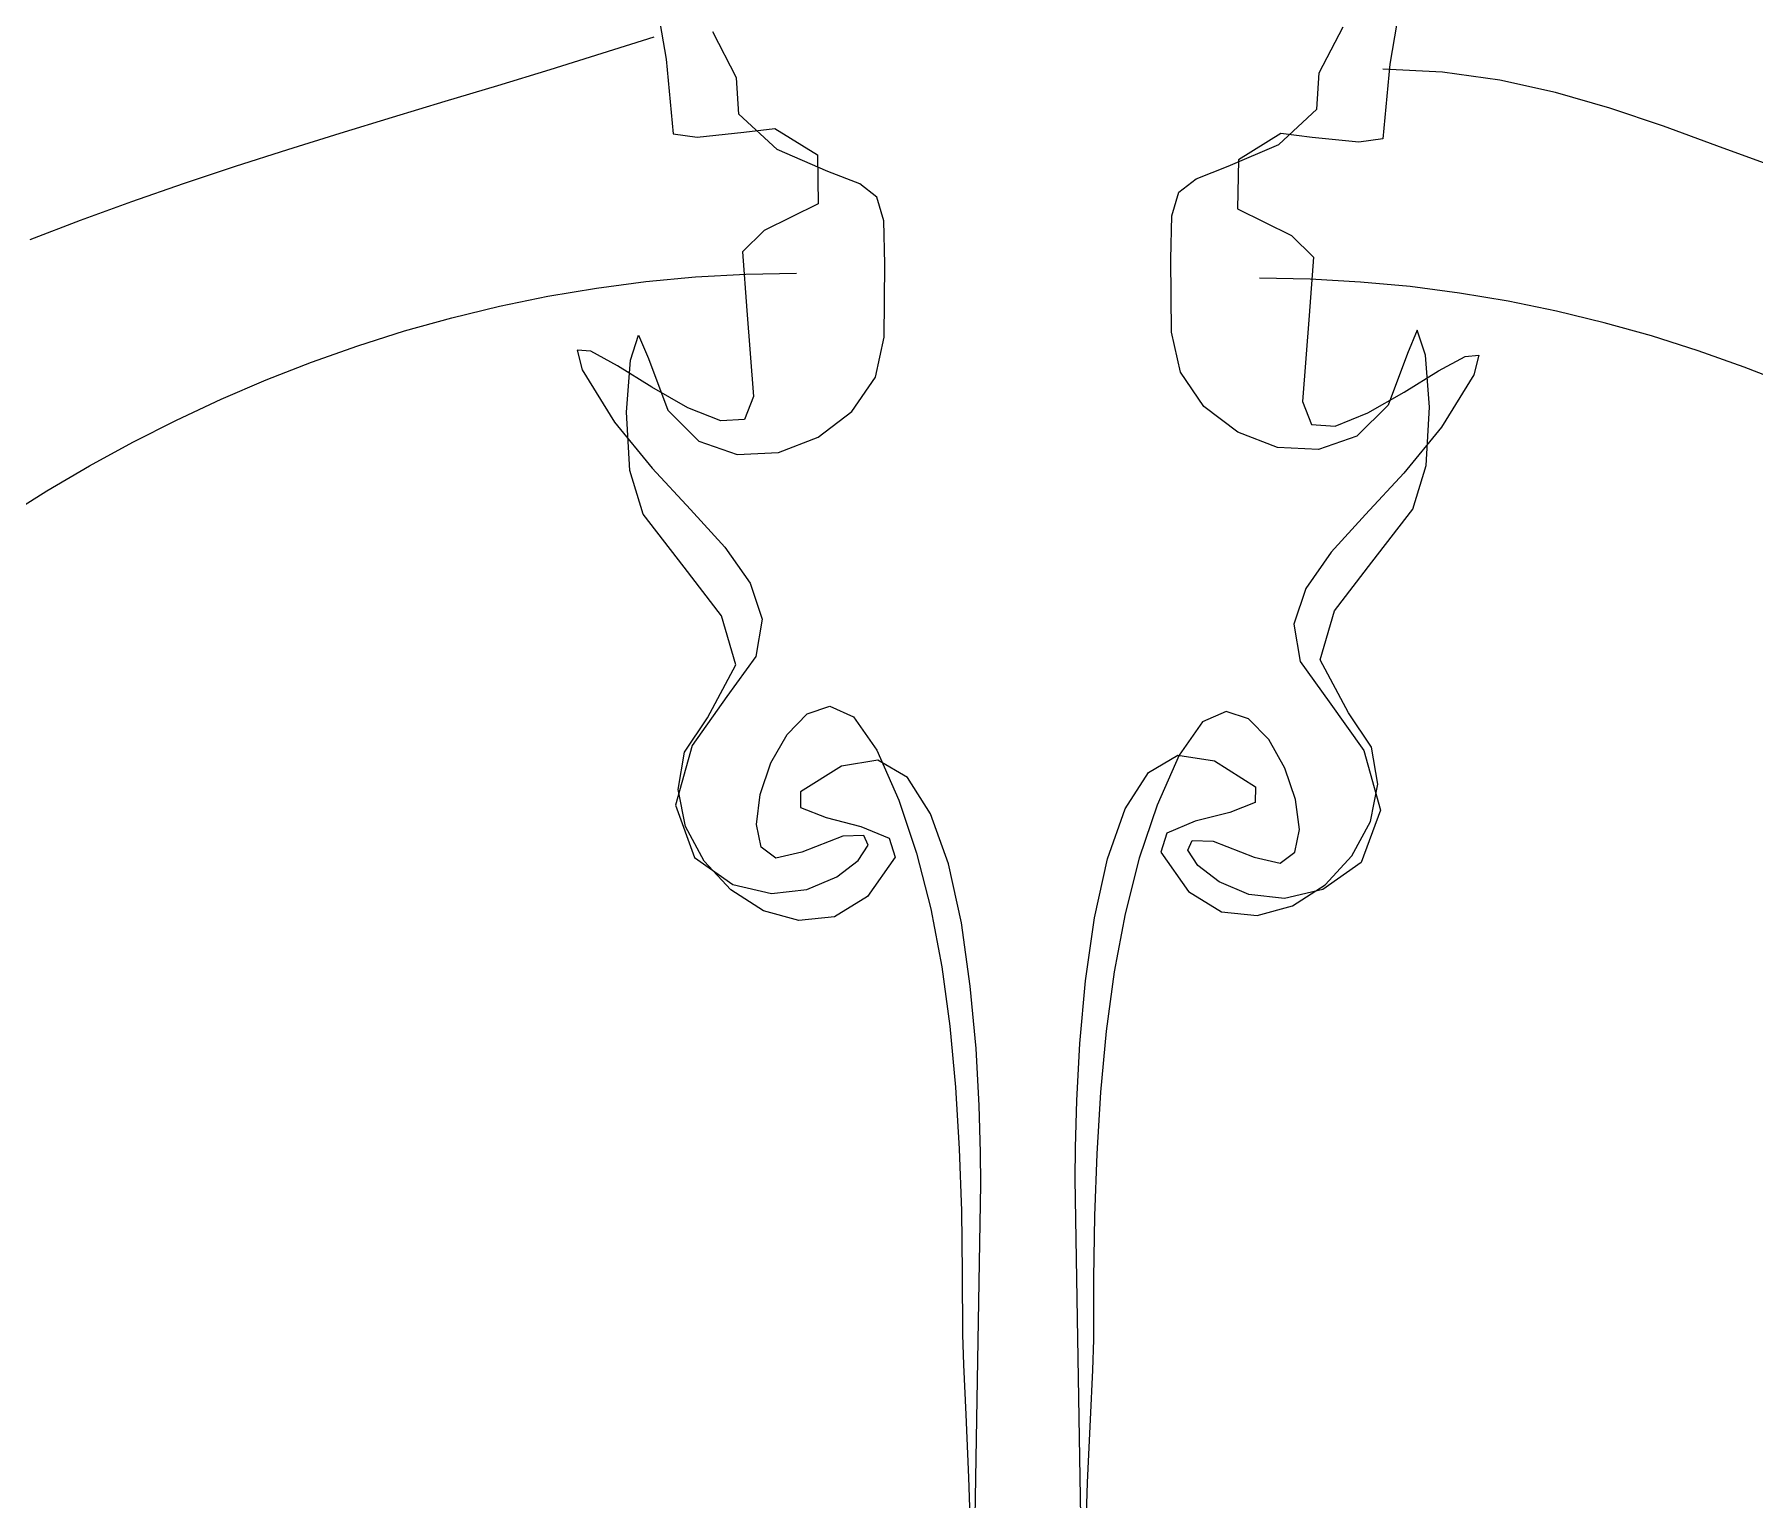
# Model space of a CAD drawing. Header units: centimetres. Extents: x -377343 to 693706, y 194584 to 813780.
# Drawn here: x 209234.35 to 209270.49, y 499017.46 to 499048.24 of the extents above; entities that cross this region are included whole.
import ezdxf

# ---------------------------------------------------------------- set-up
doc = ezdxf.new("R2010")
doc.units = ezdxf.units.CM
doc.layers.add('PIPA', color=11, linetype='Continuous')
doc.layers.add('TEXT', color=7, linetype='Continuous')

msp = doc.modelspace()

# ---------------------------------------------------------------- linework, layer by layer
at = {"layer": 'PIPA', "lineweight": 35, "extrusion": (0, 0.816497, 0.57735), "elevation": 193451.324}
msp.add_lwpolyline([(-421704.212, -325591.681), (-159560.265, -63447.734), (377343.333, -600351.331), (-158232.47, -1135927.133), (-693706.405, -600453.199), (-454216.825, -360963.619)], dxfattribs=at)
at = {"layer": 'TEXT', "color": 2, "linetype": 'Continuous', "lineweight": 13}
for p, q in [((209247.276, 499049.742), (209247.623, 499047.72)), ((209247.276, 499049.742), (209247.623, 499047.72)), ((209263.171, 499049.636), (209262.825, 499047.614)), ((209263.171, 499049.636), (209262.825, 499047.614)), ((209261.344, 499047.437), (209261.845, 499048.405)), ((209261.344, 499047.437), (209261.845, 499048.405)), ((209247.364, 499048.186), (209246.274, 499047.838)), ((209249.103, 499047.331), (209248.603, 499048.299)), ((209249.103, 499047.331), (209248.603, 499048.299)), ((209246.274, 499047.838), (209245.177, 499047.498)), ((209247.623, 499047.72), (209247.769, 499046.153)), ((209247.623, 499047.72), (209247.769, 499046.153)), ((209245.177, 499047.498), (209244.077, 499047.163)), ((209249.153, 499046.564), (209249.103, 499047.331)), ((209249.153, 499046.564), (209249.103, 499047.331)), ((209261.294, 499046.67), (209261.344, 499047.437)), ((209261.294, 499046.67), (209261.344, 499047.437)), ((209262.825, 499047.614), (209262.679, 499046.047)), ((209262.825, 499047.614), (209262.679, 499046.047)), ((209263.934, 499047.45), (209262.679, 499047.511)), ((209265.14, 499047.28), (209263.934, 499047.45)), ((209244.077, 499047.163), (209242.973, 499046.83)), ((209266.308, 499047.021), (209265.14, 499047.28)), ((209267.45, 499046.693), (209266.308, 499047.021)), ((209242.973, 499046.83), (209241.869, 499046.496)), ((209260.494, 499045.928), (209261.294, 499046.67)), ((209260.494, 499045.928), (209261.294, 499046.67)), ((209268.577, 499046.314), (209267.45, 499046.693)), ((209241.869, 499046.496), (209240.765, 499046.159)), ((209249.954, 499045.822), (209249.153, 499046.564)), ((209249.954, 499045.822), (209249.153, 499046.564)), ((209249.254, 499046.186), (209249.909, 499046.265)), ((209249.254, 499046.186), (209249.909, 499046.265)), ((209249.909, 499046.265), (209250.801, 499045.711)), ((209249.909, 499046.265), (209250.801, 499045.711)), ((209269.7, 499045.905), (209268.577, 499046.314)), ((209240.765, 499046.159), (209239.664, 499045.817)), ((209247.769, 499046.153), (209248.274, 499046.082)), ((209247.769, 499046.153), (209248.274, 499046.082)), ((209248.274, 499046.082), (209249.254, 499046.186)), ((209248.274, 499046.082), (209249.254, 499046.186)), ((209259.427, 499045.471), (209260.494, 499045.928)), ((209259.427, 499045.471), (209260.494, 499045.928)), ((209260.539, 499046.159), (209259.647, 499045.605)), ((209260.539, 499046.159), (209259.647, 499045.605)), ((209261.194, 499046.08), (209260.539, 499046.159)), ((209261.194, 499046.08), (209260.539, 499046.159)), ((209262.174, 499045.976), (209261.194, 499046.08)), ((209262.174, 499045.976), (209261.194, 499046.08)), ((209262.679, 499046.047), (209262.174, 499045.976)), ((209262.679, 499046.047), (209262.174, 499045.976)), ((209270.832, 499045.486), (209269.7, 499045.905)), ((209239.664, 499045.817), (209238.566, 499045.466)), ((209251.02, 499045.365), (209249.954, 499045.822)), ((209251.02, 499045.365), (209249.954, 499045.822)), ((209250.801, 499045.711), (209250.818, 499044.681)), ((209250.801, 499045.711), (209250.818, 499044.681)), ((209259.647, 499045.605), (209259.63, 499044.575)), ((209259.647, 499045.605), (209259.63, 499044.575)), ((209238.566, 499045.466), (209237.474, 499045.104)), ((209251.689, 499045.1), (209251.02, 499045.365)), ((209251.689, 499045.1), (209251.02, 499045.365)), ((209258.396, 499044.928), (209258.759, 499045.206)), ((209258.396, 499044.928), (209258.759, 499045.206)), ((209258.759, 499045.206), (209259.427, 499045.471)), ((209258.759, 499045.206), (209259.427, 499045.471)), ((209237.474, 499045.104), (209236.39, 499044.728)), ((209252.052, 499044.822), (209251.689, 499045.1)), ((209252.052, 499044.822), (209251.689, 499045.1)), ((209252.198, 499044.328), (209252.052, 499044.822)), ((209252.198, 499044.328), (209252.052, 499044.822)), ((209258.25, 499044.434), (209258.396, 499044.928)), ((209258.25, 499044.434), (209258.396, 499044.928)), ((209236.39, 499044.728), (209235.314, 499044.336)), ((209250.818, 499044.681), (209249.683, 499044.126)), ((209250.818, 499044.681), (209249.683, 499044.126)), ((209258.228, 499043.522), (209258.25, 499044.434)), ((209258.228, 499043.522), (209258.25, 499044.434)), ((209259.63, 499044.575), (209260.764, 499044.02)), ((209259.63, 499044.575), (209260.764, 499044.02)), ((209235.314, 499044.336), (209234.25, 499043.924)), ((209249.683, 499044.126), (209249.225, 499043.671)), ((209249.683, 499044.126), (209249.225, 499043.671)), ((209252.219, 499043.416), (209252.198, 499044.328)), ((209252.219, 499043.416), (209252.198, 499044.328)), ((209260.764, 499044.02), (209261.223, 499043.565)), ((209260.764, 499044.02), (209261.223, 499043.565)), ((209249.225, 499043.671), (209249.316, 499042.441)), ((209249.225, 499043.671), (209249.316, 499042.441)), ((209252.206, 499041.88), (209252.219, 499043.416)), ((209252.206, 499041.88), (209252.219, 499043.416)), ((209258.241, 499041.986), (209258.228, 499043.522)), ((209258.241, 499041.986), (209258.228, 499043.522)), ((209261.223, 499043.565), (209261.131, 499042.335)), ((209261.223, 499043.565), (209261.131, 499042.335)), ((209246.16, 499042.914), (209247.195, 499043.049)), ((209246.16, 499042.914), (209247.195, 499043.049)), ((209247.195, 499043.049), (209248.24, 499043.146)), ((209247.195, 499043.049), (209248.24, 499043.146)), ((209248.24, 499043.146), (209249.295, 499043.205)), ((209248.24, 499043.146), (209249.295, 499043.205)), ((209249.295, 499043.205), (209250.359, 499043.225)), ((209249.295, 499043.205), (209250.359, 499043.225)), ((209261.153, 499043.099), (209260.089, 499043.119)), ((209261.153, 499043.099), (209260.089, 499043.119)), ((209262.208, 499043.04), (209261.153, 499043.099)), ((209262.208, 499043.04), (209261.153, 499043.099)), ((209263.253, 499042.943), (209262.208, 499043.04)), ((209263.253, 499042.943), (209262.208, 499043.04)), ((209244.121, 499042.534), (209245.135, 499042.742)), ((209244.121, 499042.534), (209245.135, 499042.742)), ((209245.135, 499042.742), (209246.16, 499042.914)), ((209245.135, 499042.742), (209246.16, 499042.914)), ((209264.288, 499042.808), (209263.253, 499042.943)), ((209264.288, 499042.808), (209263.253, 499042.943)), ((209265.312, 499042.636), (209264.288, 499042.808)), ((209265.312, 499042.636), (209264.288, 499042.808)), ((209266.327, 499042.428), (209265.312, 499042.636)), ((209266.327, 499042.428), (209265.312, 499042.636)), ((209242.125, 499042.014), (209243.117, 499042.291)), ((209242.125, 499042.014), (209243.117, 499042.291)), ((209243.117, 499042.291), (209244.121, 499042.534)), ((209243.117, 499042.291), (209244.121, 499042.534)), ((209249.316, 499042.441), (209249.458, 499040.635)), ((209249.316, 499042.441), (209249.458, 499040.635)), ((209261.131, 499042.335), (209260.99, 499040.529)), ((209261.131, 499042.335), (209260.99, 499040.529)), ((209267.33, 499042.185), (209266.327, 499042.428)), ((209267.33, 499042.185), (209266.327, 499042.428)), ((209241.144, 499041.703), (209242.125, 499042.014)), ((209241.144, 499041.703), (209242.125, 499042.014)), ((209246.872, 499041.399), (209247.045, 499041.923)), ((209246.872, 499041.399), (209247.045, 499041.923)), ((209247.045, 499041.923), (209247.252, 499041.43)), ((209247.045, 499041.923), (209247.252, 499041.43)), ((209258.427, 499041.145), (209258.241, 499041.986)), ((209258.427, 499041.145), (209258.241, 499041.986)), ((209263.402, 499042.029), (209263.196, 499041.536)), ((209263.402, 499042.029), (209263.196, 499041.536)), ((209263.576, 499041.505), (209263.402, 499042.029)), ((209263.576, 499041.505), (209263.402, 499042.029)), ((209268.323, 499041.908), (209267.33, 499042.185)), ((209268.323, 499041.908), (209267.33, 499042.185)), ((209269.304, 499041.597), (209268.323, 499041.908)), ((209269.304, 499041.597), (209268.323, 499041.908)), ((209240.174, 499041.359), (209241.144, 499041.703)), ((209240.174, 499041.359), (209241.144, 499041.703)), ((209246.038, 499041.585), (209245.751, 499041.608)), ((209245.751, 499041.608), (209245.855, 499041.198)), ((209246.038, 499041.585), (209245.751, 499041.608)), ((209245.751, 499041.608), (209245.855, 499041.198)), ((209246.599, 499041.277), (209246.038, 499041.585)), ((209246.599, 499041.277), (209246.038, 499041.585)), ((209252.021, 499041.039), (209252.206, 499041.88)), ((209252.021, 499041.039), (209252.206, 499041.88)), ((209263.196, 499041.536), (209262.789, 499040.456)), ((209263.196, 499041.536), (209262.789, 499040.456)), ((209270.274, 499041.253), (209269.304, 499041.597)), ((209270.274, 499041.253), (209269.304, 499041.597)), ((209239.216, 499040.984), (209240.174, 499041.359)), ((209239.216, 499040.984), (209240.174, 499041.359)), ((209245.855, 499041.198), (209246.535, 499040.095)), ((209245.855, 499041.198), (209246.535, 499040.095)), ((209247.319, 499040.832), (209246.599, 499041.277)), ((209247.319, 499040.832), (209246.599, 499041.277)), ((209246.79, 499040.303), (209246.872, 499041.399)), ((209246.79, 499040.303), (209246.872, 499041.399)), ((209247.252, 499041.43), (209247.659, 499040.35)), ((209247.252, 499041.43), (209247.659, 499040.35)), ((209263.658, 499040.409), (209263.576, 499041.505)), ((209263.658, 499040.409), (209263.576, 499041.505)), ((209263.849, 499041.171), (209264.41, 499041.479)), ((209263.849, 499041.171), (209264.41, 499041.479)), ((209264.41, 499041.479), (209264.697, 499041.502)), ((209264.41, 499041.479), (209264.697, 499041.502)), ((209264.697, 499041.502), (209264.593, 499041.092)), ((209264.697, 499041.502), (209264.593, 499041.092)), ((209271.231, 499040.878), (209270.274, 499041.253)), ((209271.231, 499040.878), (209270.274, 499041.253)), ((209238.271, 499040.577), (209239.216, 499040.984)), ((209238.271, 499040.577), (209239.216, 499040.984)), ((209248.08, 499040.398), (209247.319, 499040.832)), ((209248.08, 499040.398), (209247.319, 499040.832)), ((209251.527, 499040.321), (209252.021, 499041.039)), ((209251.527, 499040.321), (209252.021, 499041.039)), ((209258.921, 499040.427), (209258.427, 499041.145)), ((209258.921, 499040.427), (209258.427, 499041.145)), ((209263.129, 499040.726), (209263.849, 499041.171)), ((209263.129, 499040.726), (209263.849, 499041.171)), ((209264.593, 499041.092), (209263.913, 499039.989)), ((209264.593, 499041.092), (209263.913, 499039.989)), ((209237.337, 499040.14), (209238.271, 499040.577)), ((209237.337, 499040.14), (209238.271, 499040.577)), ((209249.458, 499040.635), (209249.266, 499040.151)), ((209249.458, 499040.635), (209249.266, 499040.151)), ((209260.99, 499040.529), (209261.181, 499040.045)), ((209260.99, 499040.529), (209261.181, 499040.045)), ((209262.789, 499040.456), (209262.137, 499039.801)), ((209262.789, 499040.456), (209262.137, 499039.801)), ((209262.367, 499040.291), (209263.129, 499040.726)), ((209262.367, 499040.291), (209263.129, 499040.726)), ((209236.417, 499039.673), (209237.337, 499040.14)), ((209236.417, 499039.673), (209237.337, 499040.14)), ((209246.535, 499040.095), (209247.327, 499039.127)), ((209246.535, 499040.095), (209247.327, 499039.127)), ((209246.859, 499039.077), (209246.79, 499040.303)), ((209246.859, 499039.077), (209246.79, 499040.303)), ((209247.659, 499040.35), (209248.311, 499039.695)), ((209247.659, 499040.35), (209248.311, 499039.695)), ((209248.768, 499040.121), (209248.08, 499040.398)), ((209248.768, 499040.121), (209248.08, 499040.398)), ((209249.266, 499040.151), (209248.768, 499040.121)), ((209249.266, 499040.151), (209248.768, 499040.121)), ((209250.817, 499039.778), (209251.527, 499040.321)), ((209250.817, 499039.778), (209251.527, 499040.321)), ((209259.631, 499039.884), (209258.921, 499040.427)), ((209259.631, 499039.884), (209258.921, 499040.427)), ((209261.679, 499040.015), (209262.367, 499040.291)), ((209261.679, 499040.015), (209262.367, 499040.291)), ((209263.589, 499039.183), (209263.658, 499040.409)), ((209263.589, 499039.183), (209263.658, 499040.409)), ((209249.982, 499039.459), (209250.817, 499039.778)), ((209249.982, 499039.459), (209250.817, 499039.778)), ((209260.465, 499039.565), (209259.631, 499039.884)), ((209260.465, 499039.565), (209259.631, 499039.884)), ((209261.181, 499040.045), (209261.679, 499040.015)), ((209261.181, 499040.045), (209261.679, 499040.015)), ((209262.137, 499039.801), (209261.331, 499039.521)), ((209262.137, 499039.801), (209261.331, 499039.521)), ((209263.913, 499039.989), (209263.12, 499039.021)), ((209263.913, 499039.989), (209263.12, 499039.021)), ((209235.509, 499039.177), (209236.417, 499039.673)), ((209235.509, 499039.177), (209236.417, 499039.673)), ((209248.311, 499039.695), (209249.116, 499039.415)), ((209248.311, 499039.695), (209249.116, 499039.415)), ((209249.116, 499039.415), (209249.982, 499039.459)), ((209249.116, 499039.415), (209249.982, 499039.459)), ((209261.331, 499039.521), (209260.465, 499039.565)), ((209261.331, 499039.521), (209260.465, 499039.565)), ((209234.614, 499038.654), (209235.509, 499039.177)), ((209234.614, 499038.654), (209235.509, 499039.177)), ((209247.139, 499038.164), (209246.859, 499039.077)), ((209247.139, 499038.164), (209246.859, 499039.077)), ((209247.327, 499039.127), (209248.133, 499038.263)), ((209247.327, 499039.127), (209248.133, 499038.263)), ((209263.12, 499039.021), (209262.315, 499038.157)), ((209263.12, 499039.021), (209262.315, 499038.157)), ((209263.309, 499038.27), (209263.589, 499039.183)), ((209263.309, 499038.27), (209263.589, 499039.183)), ((209233.733, 499038.103), (209234.614, 499038.654)), ((209233.733, 499038.103), (209234.614, 499038.654)), ((209247.999, 499037.052), (209247.139, 499038.164)), ((209247.999, 499037.052), (209247.139, 499038.164)), ((209248.133, 499038.263), (209248.853, 499037.468)), ((209248.133, 499038.263), (209248.853, 499037.468)), ((209262.315, 499038.157), (209261.595, 499037.362)), ((209262.315, 499038.157), (209261.595, 499037.362)), ((209262.448, 499037.158), (209263.309, 499038.27)), ((209262.448, 499037.158), (209263.309, 499038.27)), ((209248.853, 499037.468), (209249.388, 499036.71)), ((209248.853, 499037.468), (209249.388, 499036.71)), ((209261.595, 499037.362), (209261.06, 499036.604)), ((209261.595, 499037.362), (209261.06, 499036.604)), ((209248.786, 499036.025), (209247.999, 499037.052)), ((209248.786, 499036.025), (209247.999, 499037.052)), ((209261.662, 499036.131), (209262.448, 499037.158)), ((209261.662, 499036.131), (209262.448, 499037.158)), ((209249.388, 499036.71), (209249.639, 499035.957)), ((209249.388, 499036.71), (209249.639, 499035.957)), ((209261.06, 499036.604), (209260.808, 499035.851)), ((209261.06, 499036.604), (209260.808, 499035.851)), ((209261.361, 499035.103), (209261.662, 499036.131)), ((209261.361, 499035.103), (209261.662, 499036.131)), ((209249.087, 499034.997), (209248.786, 499036.025)), ((209249.087, 499034.997), (209248.786, 499036.025)), ((209249.639, 499035.957), (209249.508, 499035.174)), ((209249.639, 499035.957), (209249.508, 499035.174)), ((209260.808, 499035.851), (209260.94, 499035.068)), ((209260.808, 499035.851), (209260.94, 499035.068)), ((209249.508, 499035.174), (209248.895, 499034.329)), ((209249.508, 499035.174), (209248.895, 499034.329)), ((209260.94, 499035.068), (209261.553, 499034.223)), ((209260.94, 499035.068), (209261.553, 499034.223)), ((209261.957, 499033.991), (209261.361, 499035.103)), ((209261.957, 499033.991), (209261.361, 499035.103)), ((209248.49, 499033.885), (209249.087, 499034.997)), ((209248.49, 499033.885), (209249.087, 499034.997)), ((209248.895, 499034.329), (209248.169, 499033.303)), ((209248.895, 499034.329), (209248.169, 499033.303)), ((209250.163, 499033.536), (209250.587, 499033.968)), ((209250.163, 499033.536), (209250.587, 499033.968)), ((209250.587, 499033.968), (209251.063, 499034.126)), ((209250.587, 499033.968), (209251.063, 499034.126)), ((209251.063, 499034.126), (209251.56, 499033.906)), ((209251.063, 499034.126), (209251.56, 499033.906)), ((209259.385, 499034.02), (209258.888, 499033.8)), ((209259.385, 499034.02), (209258.888, 499033.8)), ((209259.861, 499033.862), (209259.385, 499034.02)), ((209259.861, 499033.862), (209259.385, 499034.02)), ((209261.553, 499034.223), (209262.278, 499033.197)), ((209261.553, 499034.223), (209262.278, 499033.197)), ((209262.44, 499033.268), (209261.957, 499033.991)), ((209262.44, 499033.268), (209261.957, 499033.991)), ((209248.008, 499033.162), (209248.49, 499033.885)), ((209248.008, 499033.162), (209248.49, 499033.885)), ((209251.56, 499033.906), (209252.048, 499033.203)), ((209251.56, 499033.906), (209252.048, 499033.203)), ((209258.888, 499033.8), (209258.4, 499033.097)), ((209258.888, 499033.8), (209258.4, 499033.097)), ((209260.284, 499033.43), (209259.861, 499033.862)), ((209260.284, 499033.43), (209259.861, 499033.862)), ((209248.169, 499033.303), (209247.819, 499032.052)), ((209248.169, 499033.303), (209247.819, 499032.052)), ((209249.824, 499032.936), (209250.163, 499033.536)), ((209249.824, 499032.936), (209250.163, 499033.536)), ((209260.624, 499032.83), (209260.284, 499033.43)), ((209260.624, 499032.83), (209260.284, 499033.43)), ((209262.574, 499032.487), (209262.44, 499033.268)), ((209262.574, 499032.487), (209262.44, 499033.268)), ((209247.873, 499032.381), (209248.008, 499033.162)), ((209247.873, 499032.381), (209248.008, 499033.162)), ((209249.6, 499032.271), (209249.824, 499032.936)), ((209249.6, 499032.271), (209249.824, 499032.936)), ((209251.306, 499032.872), (209250.443, 499032.331)), ((209251.306, 499032.872), (209250.443, 499032.331)), ((209252.072, 499032.997), (209251.306, 499032.872)), ((209252.072, 499032.997), (209251.306, 499032.872)), ((209252.048, 499033.203), (209252.509, 499032.154)), ((209252.048, 499033.203), (209252.509, 499032.154)), ((209252.691, 499032.629), (209252.072, 499032.997)), ((209252.691, 499032.629), (209252.072, 499032.997)), ((209257.757, 499032.735), (209258.376, 499033.103)), ((209257.757, 499032.735), (209258.376, 499033.103)), ((209258.4, 499033.097), (209257.939, 499032.048)), ((209258.4, 499033.097), (209257.939, 499032.048)), ((209258.376, 499033.103), (209259.142, 499032.978)), ((209258.376, 499033.103), (209259.142, 499032.978)), ((209259.142, 499032.978), (209260.005, 499032.437)), ((209259.142, 499032.978), (209260.005, 499032.437)), ((209262.278, 499033.197), (209262.629, 499031.946)), ((209262.278, 499033.197), (209262.629, 499031.946)), ((209253.179, 499031.869), (209252.691, 499032.629)), ((209253.179, 499031.869), (209252.691, 499032.629)), ((209257.268, 499031.975), (209257.757, 499032.735)), ((209257.268, 499031.975), (209257.757, 499032.735)), ((209260.848, 499032.165), (209260.624, 499032.83)), ((209260.848, 499032.165), (209260.624, 499032.83)), ((209248.029, 499031.6), (209247.873, 499032.381)), ((209248.029, 499031.6), (209247.873, 499032.381)), ((209249.521, 499031.646), (209249.6, 499032.271)), ((209249.521, 499031.646), (209249.6, 499032.271)), ((209250.443, 499032.331), (209250.446, 499032)), ((209250.443, 499032.331), (209250.446, 499032)), ((209252.509, 499032.154), (209252.884, 499031.04)), ((209252.509, 499032.154), (209252.884, 499031.04)), ((209260.005, 499032.437), (209260.001, 499032.106)), ((209260.005, 499032.437), (209260.001, 499032.106)), ((209260.927, 499031.54), (209260.848, 499032.165)), ((209260.927, 499031.54), (209260.848, 499032.165)), ((209262.419, 499031.706), (209262.574, 499032.487)), ((209262.419, 499031.706), (209262.574, 499032.487)), ((209247.819, 499032.052), (209248.219, 499030.951)), ((209247.819, 499032.052), (209248.219, 499030.951)), ((209250.446, 499032), (209250.982, 499031.788)), ((209250.446, 499032), (209250.982, 499031.788)), ((209250.982, 499031.788), (209251.714, 499031.604)), ((209250.982, 499031.788), (209251.714, 499031.604)), ((209253.552, 499030.818), (209253.179, 499031.869)), ((209253.552, 499030.818), (209253.179, 499031.869)), ((209256.896, 499030.924), (209257.268, 499031.975)), ((209256.896, 499030.924), (209257.268, 499031.975)), ((209257.939, 499032.048), (209257.564, 499030.934)), ((209257.939, 499032.048), (209257.564, 499030.934)), ((209259.466, 499031.894), (209258.734, 499031.71)), ((209259.466, 499031.894), (209258.734, 499031.71)), ((209260.001, 499032.106), (209259.466, 499031.894)), ((209260.001, 499032.106), (209259.466, 499031.894)), ((209262.629, 499031.946), (209262.228, 499030.845)), ((209262.629, 499031.946), (209262.228, 499030.845)), ((209248.418, 499030.876), (209248.029, 499031.6)), ((209248.418, 499030.876), (209248.029, 499031.6)), ((209249.619, 499031.167), (209249.521, 499031.646)), ((209249.619, 499031.167), (209249.521, 499031.646)), ((209251.714, 499031.604), (209252.309, 499031.357)), ((209251.714, 499031.604), (209252.309, 499031.357)), ((209258.139, 499031.463), (209258.016, 499031.064)), ((209258.139, 499031.463), (209258.016, 499031.064)), ((209258.734, 499031.71), (209258.139, 499031.463)), ((209258.734, 499031.71), (209258.139, 499031.463)), ((209260.828, 499031.061), (209260.927, 499031.54)), ((209260.828, 499031.061), (209260.927, 499031.54)), ((209262.029, 499030.982), (209262.419, 499031.706)), ((209262.029, 499030.982), (209262.419, 499031.706)), ((209249.926, 499030.938), (209249.619, 499031.167)), ((209249.926, 499030.938), (209249.619, 499031.167)), ((209250.472, 499031.064), (209249.926, 499030.938)), ((209250.472, 499031.064), (209249.926, 499030.938)), ((209251.332, 499031.397), (209250.472, 499031.064)), ((209251.332, 499031.397), (209250.472, 499031.064)), ((209251.777, 499031.413), (209251.332, 499031.397)), ((209251.777, 499031.413), (209251.332, 499031.397)), ((209251.655, 499030.887), (209251.865, 499031.209)), ((209251.655, 499030.887), (209251.865, 499031.209)), ((209251.865, 499031.209), (209251.777, 499031.413)), ((209251.865, 499031.209), (209251.777, 499031.413)), ((209252.309, 499031.357), (209252.432, 499030.958)), ((209252.309, 499031.357), (209252.432, 499030.958)), ((209258.016, 499031.064), (209258.598, 499030.236)), ((209258.016, 499031.064), (209258.598, 499030.236)), ((209258.583, 499031.103), (209258.671, 499031.307)), ((209258.583, 499031.103), (209258.671, 499031.307)), ((209258.793, 499030.781), (209258.583, 499031.103)), ((209258.793, 499030.781), (209258.583, 499031.103)), ((209258.671, 499031.307), (209259.116, 499031.291)), ((209258.671, 499031.307), (209259.116, 499031.291)), ((209259.116, 499031.291), (209259.976, 499030.958)), ((209259.116, 499031.291), (209259.976, 499030.958)), ((209260.522, 499030.832), (209260.828, 499031.061)), ((209260.522, 499030.832), (209260.828, 499031.061)), ((209248.219, 499030.951), (209249.027, 499030.384)), ((209248.219, 499030.951), (209249.027, 499030.384)), ((209248.983, 499030.268), (209248.418, 499030.876)), ((209248.983, 499030.268), (209248.418, 499030.876)), ((209251.207, 499030.544), (209251.655, 499030.887)), ((209251.207, 499030.544), (209251.655, 499030.887)), ((209252.432, 499030.958), (209251.85, 499030.13)), ((209252.432, 499030.958), (209251.85, 499030.13)), ((209252.884, 499031.04), (209253.182, 499029.871)), ((209252.884, 499031.04), (209253.182, 499029.871)), ((209253.825, 499029.578), (209253.552, 499030.818)), ((209253.825, 499029.578), (209253.552, 499030.818)), ((209256.623, 499029.684), (209256.896, 499030.924)), ((209256.623, 499029.684), (209256.896, 499030.924)), ((209257.564, 499030.934), (209257.266, 499029.765)), ((209257.564, 499030.934), (209257.266, 499029.765)), ((209259.241, 499030.438), (209258.793, 499030.781)), ((209259.241, 499030.438), (209258.793, 499030.781)), ((209259.976, 499030.958), (209260.522, 499030.832)), ((209259.976, 499030.958), (209260.522, 499030.832)), ((209262.228, 499030.845), (209261.421, 499030.278)), ((209262.228, 499030.845), (209261.421, 499030.278)), ((209261.465, 499030.374), (209262.029, 499030.982)), ((209261.465, 499030.374), (209262.029, 499030.982)), ((209249.027, 499030.384), (209249.834, 499030.193)), ((209249.027, 499030.384), (209249.834, 499030.193)), ((209250.58, 499030.279), (209251.207, 499030.544)), ((209250.58, 499030.279), (209251.207, 499030.544)), ((209259.868, 499030.173), (209259.241, 499030.438)), ((209259.868, 499030.173), (209259.241, 499030.438)), ((209260.782, 499029.937), (209261.465, 499030.374)), ((209260.782, 499029.937), (209261.465, 499030.374)), ((209249.666, 499029.831), (209248.983, 499030.268)), ((209249.666, 499029.831), (209248.983, 499030.268)), ((209249.834, 499030.193), (209250.58, 499030.279)), ((209249.834, 499030.193), (209250.58, 499030.279)), ((209251.85, 499030.13), (209251.157, 499029.705)), ((209251.85, 499030.13), (209251.157, 499029.705)), ((209258.598, 499030.236), (209259.291, 499029.811)), ((209258.598, 499030.236), (209259.291, 499029.811)), ((209260.614, 499030.087), (209259.868, 499030.173)), ((209260.614, 499030.087), (209259.868, 499030.173)), ((209261.421, 499030.278), (209260.614, 499030.087)), ((209261.421, 499030.278), (209260.614, 499030.087)), ((209250.41, 499029.625), (209249.666, 499029.831)), ((209250.41, 499029.625), (209249.666, 499029.831)), ((209251.157, 499029.705), (209250.41, 499029.625)), ((209251.157, 499029.705), (209250.41, 499029.625)), ((209253.182, 499029.871), (209253.412, 499028.656)), ((209253.182, 499029.871), (209253.412, 499028.656)), ((209256.434, 499028.356), (209256.623, 499029.684)), ((209256.434, 499028.356), (209256.623, 499029.684)), ((209257.266, 499029.765), (209257.036, 499028.55)), ((209257.266, 499029.765), (209257.036, 499028.55)), ((209259.291, 499029.811), (209260.038, 499029.731)), ((209259.291, 499029.811), (209260.038, 499029.731)), ((209260.038, 499029.731), (209260.782, 499029.937)), ((209260.038, 499029.731), (209260.782, 499029.937)), ((209254.013, 499028.25), (209253.825, 499029.578)), ((209254.013, 499028.25), (209253.825, 499029.578)), ((209253.412, 499028.656), (209253.582, 499027.404)), ((209253.412, 499028.656), (209253.582, 499027.404)), ((209257.036, 499028.55), (209256.865, 499027.298)), ((209257.036, 499028.55), (209256.865, 499027.298)), ((209254.133, 499026.936), (209254.013, 499028.25)), ((209254.133, 499026.936), (209254.013, 499028.25)), ((209256.315, 499027.042), (209256.434, 499028.356)), ((209256.315, 499027.042), (209256.434, 499028.356)), ((209253.582, 499027.404), (209253.702, 499026.125)), ((209253.582, 499027.404), (209253.702, 499026.125)), ((209256.865, 499027.298), (209256.746, 499026.019)), ((209256.865, 499027.298), (209256.746, 499026.019)), ((209254.199, 499025.737), (209254.133, 499026.936)), ((209254.199, 499025.737), (209254.133, 499026.936)), ((209256.249, 499025.843), (209256.315, 499027.042)), ((209256.249, 499025.843), (209256.315, 499027.042)), ((209253.702, 499026.125), (209253.78, 499024.829)), ((209253.702, 499026.125), (209253.78, 499024.829)), ((209256.746, 499026.019), (209256.668, 499024.723)), ((209256.746, 499026.019), (209256.668, 499024.723)), ((209254.227, 499024.754), (209254.199, 499025.737)), ((209254.227, 499024.754), (209254.199, 499025.737)), ((209256.22, 499024.86), (209256.249, 499025.843)), ((209256.22, 499024.86), (209256.249, 499025.843)), ((209253.78, 499024.829), (209253.825, 499023.524)), ((209253.78, 499024.829), (209253.825, 499023.524)), ((209254.233, 499024.089), (209254.227, 499024.754)), ((209254.233, 499024.089), (209254.227, 499024.754)), ((209256.214, 499024.195), (209256.22, 499024.86)), ((209256.214, 499024.195), (209256.22, 499024.86)), ((209256.668, 499024.723), (209256.623, 499023.418)), ((209256.668, 499024.723), (209256.623, 499023.418)), ((209256.44, 499011.02), (209256.214, 499024.195)), ((209256.44, 499011.02), (209256.214, 499024.195)), ((209254.008, 499010.914), (209254.233, 499024.089)), ((209254.008, 499010.914), (209254.233, 499024.089)), ((209253.825, 499023.524), (209253.845, 499022.221)), ((209253.825, 499023.524), (209253.845, 499022.221)), ((209256.623, 499023.418), (209256.603, 499022.115)), ((209256.623, 499023.418), (209256.603, 499022.115)), ((209253.845, 499022.221), (209253.85, 499020.929)), ((209253.845, 499022.221), (209253.85, 499020.929)), ((209256.603, 499022.115), (209256.598, 499020.823)), ((209256.603, 499022.115), (209256.598, 499020.823)), ((209253.85, 499020.929), (209253.87, 499020.288)), ((209253.85, 499020.929), (209253.87, 499020.288)), ((209256.598, 499020.823), (209256.578, 499020.182)), ((209256.598, 499020.823), (209256.578, 499020.182)), ((209253.87, 499020.288), (209253.919, 499019.251)), ((209253.87, 499020.288), (209253.919, 499019.251)), ((209256.578, 499020.182), (209256.529, 499019.145)), ((209256.578, 499020.182), (209256.529, 499019.145)), ((209253.919, 499019.251), (209253.977, 499017.925)), ((209253.919, 499019.251), (209253.977, 499017.925)), ((209256.529, 499019.145), (209256.47, 499017.819)), ((209256.529, 499019.145), (209256.47, 499017.819)), ((209253.977, 499017.925), (209254.026, 499016.421)), ((209253.977, 499017.925), (209254.026, 499016.421)), ((209256.47, 499017.819), (209256.421, 499016.315)), ((209256.47, 499017.819), (209256.421, 499016.315))]:
    msp.add_line(p, q, dxfattribs=at)

doc.saveas('drawing.dxf')
